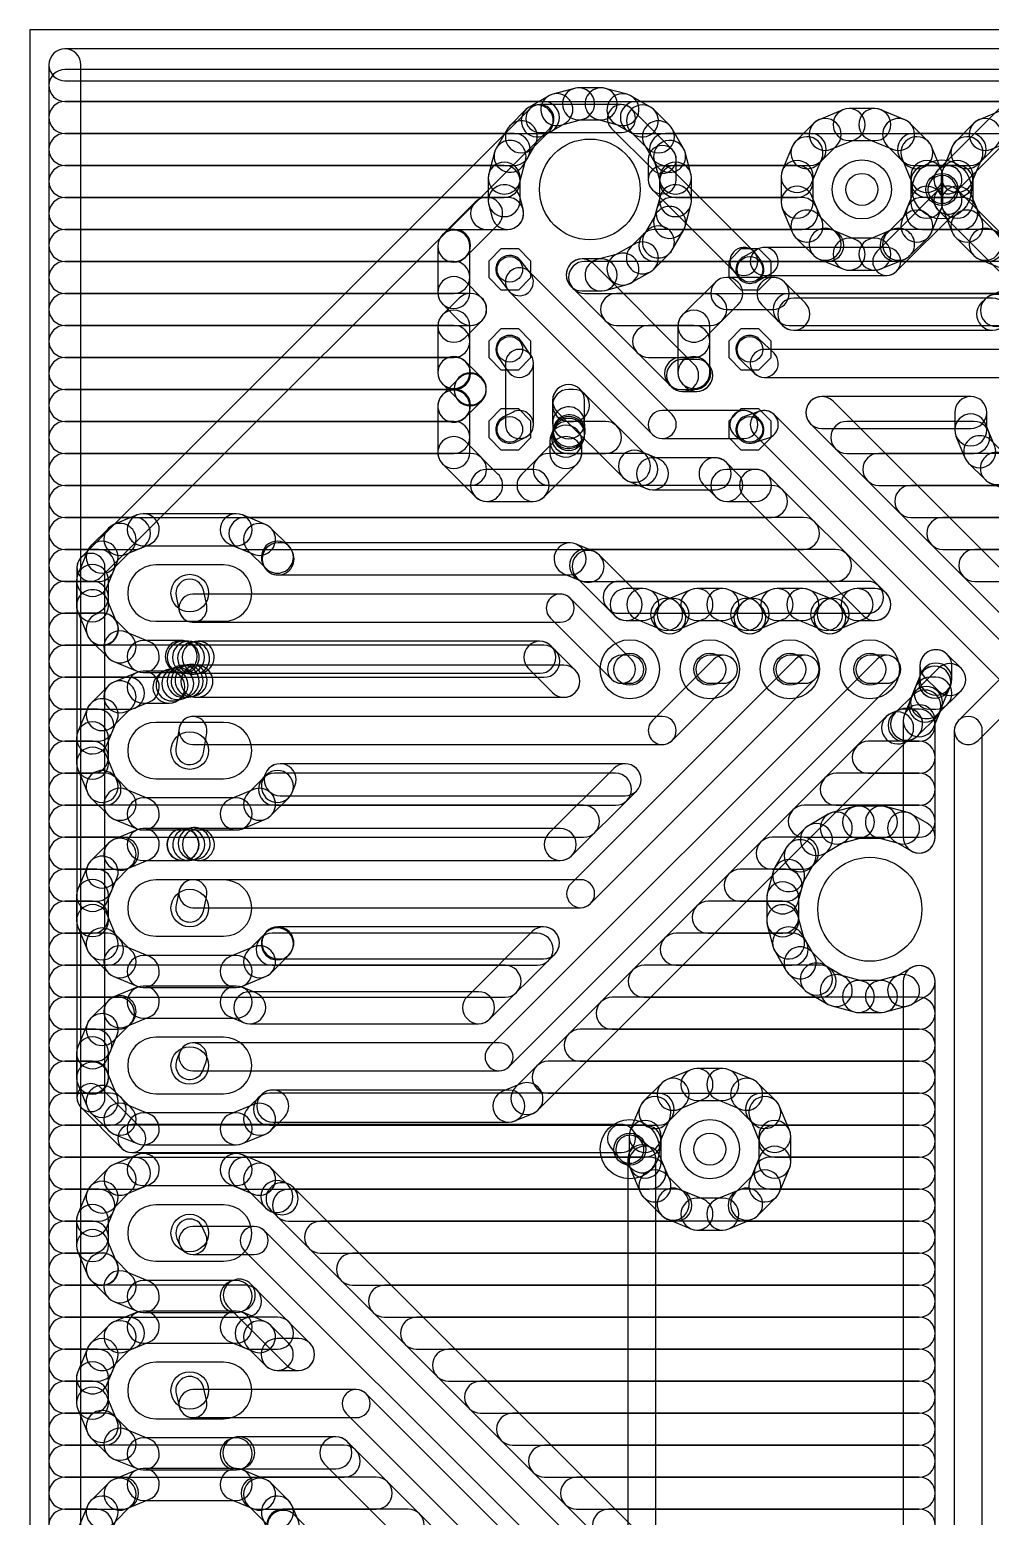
# Model space of a CAD drawing. Extents: x 0 to 108, y 0 to 85.
# Drawn here: x 0 to 30.49, y 37.88 to 85.08 of the extents above; entities that cross this region are included whole.
import ezdxf

# ---------------------------------------------------------------- set-up
doc = ezdxf.new("R2010")
doc.units = 0
for name, color, linetype in [('16', 174, 'CONTINUOUS'), ('17', 94, 'CONTINUOUS'), ('20', 178, 'CONTINUOUS'), ('44', 250, 'CONTINUOUS')]:
    doc.layers.add(name, color=color, linetype=linetype)

# ---------------------------------------------------------------- blocks, each defined once
blk = doc.blocks.new('ROUNDP')
blk.add_circle((0, 0), 0.5)
blk = doc.blocks.new('OCTAGONP')
blk.add_lwpolyline([(-0.5, -0.2071), (-0.5, 0.2071), (-0.2071, 0.5), (0.2071, 0.5), (0.5, 0.2071), (0.5, -0.2071), (0.2071, -0.5), (-0.2071, -0.5)], close=True)
blk = doc.blocks.new('LONGP120')
blk.add_lwpolyline([(-0.6, -0.5), (0.6, -0.5, 1), (0.6, 0.5), (-0.6, 0.5, 1)], format="xyb", close=True)

msp = doc.modelspace()

# ---------------------------------------------------------------- linework, layer by layer
at = {"layer": '16'}
for points in [[(1.6256, 1.1176), (1.6256, 83.9624, 1), (0.6096, 83.9624), (0.6096, 1.1176, 1)], [(1.1176, 83.4544), (106.5024, 83.4544, 1), (106.5024, 84.4704), (1.1176, 84.4704, 1)], [(1.1176, 82.804), (106.5024, 82.804, 1), (106.5024, 83.82), (1.1176, 83.82, 1)], [(17.2907, 83.2183), (16.5996, 83.0331, 1), (16.8625, 82.0517), (17.5537, 82.2369, 1)], [(18.1378, 83.2356), (17.4222, 83.2356, 1), (17.4222, 82.2196), (18.1378, 82.2196, 1)], [(18.9604, 83.0331), (18.2693, 83.2183, 1), (18.0063, 82.2369), (18.6975, 82.0517, 1)], [(1.1176, 81.788), (16.3043, 81.788, 1), (16.3043, 82.804), (1.1176, 82.804, 1)], [(2.2574, 67.6942), (16.5068, 81.9436, 1), (15.8782, 82.5722), (1.6288, 68.3228, 1)], [(15.7521, 82.5438), (15.2462, 82.0379, 1), (15.9646, 81.3194), (16.4706, 81.8254, 1)], [(16.477, 82.9823), (15.8574, 82.6246, 1), (16.3654, 81.7447), (16.985, 82.1025, 1)], [(16.1925, 81.8134), (18.7833, 81.8134, 1), (18.7833, 82.7024), (16.1925, 82.7024, 1)], [(19.7026, 82.6246), (19.083, 82.9823, 1), (18.575, 82.1025), (19.1946, 81.7447, 1)], [(18.469, 81.9436), (19.7644, 80.6482, 1), (20.393, 81.2768), (19.0976, 82.5722, 1)], [(19.2557, 81.788), (91.2343, 81.788, 1), (91.2343, 82.804), (19.2557, 82.804, 1)], [(20.3138, 82.0379), (19.8079, 82.5438, 1), (19.0894, 81.8254), (19.5954, 81.3194, 1)], [(30.7753, 82.5722), (28.8322, 80.6291, 1), (29.4608, 80.0005), (31.4039, 81.9436, 1)], [(15.1654, 81.9326), (14.8077, 81.313, 1), (15.6875, 80.805), (16.0453, 81.4246, 1)], [(20.7523, 81.313), (20.3946, 81.9326, 1), (19.5147, 81.4246), (19.8725, 80.805, 1)], [(24.8914, 82.1134), (24.3126, 81.5346, 1), (25.031, 80.8162), (25.6098, 81.395, 1)], [(25.8124, 82.5367), (25.0562, 82.2235, 1), (25.445, 81.2848), (26.2012, 81.5981, 1)], [(26.8252, 82.5754), (26.0068, 82.5754, 1), (26.0068, 81.5594), (26.8252, 81.5594, 1)], [(27.7758, 82.2235), (27.0196, 82.5367, 1), (26.6308, 81.5981), (27.387, 81.2848, 1)], [(28.5194, 81.5346), (27.9406, 82.1134, 1), (27.2222, 81.395), (27.801, 80.8162, 1)], [(29.9714, 82.1134), (29.3926, 81.5346, 1), (30.111, 80.8162), (30.6898, 81.395, 1)], [(30.8924, 82.5367), (30.1362, 82.2235, 1), (30.525, 81.2848), (31.2812, 81.5981, 1)], [(1.1176, 80.772), (15.3752, 80.772, 1), (15.3752, 81.788), (1.1176, 81.788, 1)], [(20.1848, 80.772), (24.7764, 80.772, 1), (24.7764, 81.788), (20.1848, 81.788, 1)], [(24.2025, 81.3698), (23.8893, 80.6136, 1), (24.8279, 80.2248), (25.1411, 80.981, 1)], [(28.0556, 80.772), (29.8564, 80.772, 1), (29.8564, 81.788), (28.0556, 81.788, 1)], [(28.9427, 80.6136), (28.6295, 81.3698, 1), (27.6908, 80.981), (28.0041, 80.2248, 1)], [(29.2825, 81.3698), (28.9693, 80.6136, 1), (29.9079, 80.2248), (30.2211, 80.981, 1)], [(14.7569, 81.1904), (14.5717, 80.4993, 1), (15.5531, 80.2363), (15.7383, 80.9275, 1)], [(19.6342, 80.9625), (19.6342, 80.3148, 1), (20.5232, 80.3148), (20.5232, 80.9625, 1)], [(20.9883, 80.4993), (20.8031, 81.1904, 1), (19.8217, 80.9275), (20.0069, 80.2363, 1)], [(1.1176, 79.756), (15.0624, 79.756, 1), (15.0624, 80.772), (1.1176, 80.772, 1)], [(14.5544, 80.3678), (14.5544, 79.6522, 1), (15.5704, 79.6522), (15.5704, 80.3678, 1)], [(19.7644, 80.0005), (22.3552, 77.4097, 1), (22.9838, 78.0383), (20.393, 80.6291, 1)], [(21.0056, 79.6522), (21.0056, 80.3678, 1), (19.9896, 80.3678), (19.9896, 79.6522, 1)], [(20.4976, 79.756), (24.3586, 79.756, 1), (24.3586, 80.772), (20.4976, 80.772, 1)], [(23.8506, 80.4192), (23.8506, 79.6008, 1), (24.8666, 79.6008), (24.8666, 80.4192, 1)], [(28.9814, 79.6008), (28.9814, 80.4192, 1), (27.9654, 80.4192), (27.9654, 79.6008, 1)], [(28.4734, 79.756), (29.4386, 79.756, 1), (29.4386, 80.772), (28.4734, 80.772, 1)], [(28.7696, 80.5504), (28.5791, 80.2456, 1), (29.3329, 79.7744), (29.5234, 80.0792, 1)], [(28.9306, 80.4192), (28.9306, 79.6008, 1), (29.9466, 79.6008), (29.9466, 80.4192, 1)], [(29.5351, 79.883), (29.3446, 80.2259, 1), (28.5674, 79.7941), (28.7579, 79.4512, 1)], [(14.5717, 79.5207), (14.68, 79.1165, 1), (15.6614, 79.3795), (15.5531, 79.7837, 1)], [(20.8031, 78.8296), (20.9883, 79.5207, 1), (20.0069, 79.7837), (19.8217, 79.0925, 1)], [(23.8893, 79.4064), (24.2025, 78.6502, 1), (25.1411, 79.039), (24.8279, 79.7952, 1)], [(28.8322, 79.9814), (26.8891, 78.0383, 1), (27.5177, 77.4097), (29.4608, 79.3528, 1)], [(28.6295, 78.6502), (28.9427, 79.4064, 1), (28.0041, 79.7952), (27.6908, 79.039, 1)], [(28.8322, 79.3528), (32.0707, 76.1143, 1), (32.6993, 76.7429), (29.4608, 79.9814, 1)], [(28.9693, 79.4064), (29.2825, 78.6502, 1), (30.2211, 79.039), (29.9079, 79.7952, 1)], [(1.1176, 78.74), (15.1707, 78.74, 1), (15.1707, 79.756), (1.1176, 79.756, 1)], [(14.1443, 79.6072), (13.1028, 78.5657, 1), (13.8212, 77.8473), (14.8627, 78.8888, 1)], [(15.1707, 79.756), (14.5035, 79.756, 1), (14.5035, 78.74), (15.1707, 78.74, 1)], [(20.3946, 78.0874), (20.7523, 78.707, 1), (19.8725, 79.215), (19.5147, 78.5954, 1)], [(20.3893, 78.74), (24.5047, 78.74, 1), (24.5047, 79.756), (20.3893, 79.756, 1)], [(24.3126, 78.4854), (24.8914, 77.9066, 1), (25.6098, 78.625), (25.031, 79.2038, 1)], [(27.9406, 77.9066), (28.5194, 78.4854, 1), (27.801, 79.2038), (27.2222, 78.625, 1)], [(28.3273, 78.74), (29.5847, 78.74, 1), (29.5847, 79.756), (28.3273, 79.756, 1)], [(29.3926, 78.4854), (29.9714, 77.9066, 1), (30.6898, 78.625), (30.111, 79.2038, 1)], [(19.8079, 77.4762), (20.3138, 77.9821, 1), (19.5954, 78.7006), (19.0894, 78.1946, 1)], [(1.1176, 77.724), (13.4875, 77.724, 1), (13.4875, 78.74), (1.1176, 78.74, 1)], [(12.954, 78.2065), (12.954, 76.7335, 1), (13.97, 76.7335), (13.97, 78.2065, 1)], [(19.8453, 77.724), (25.3322, 77.724, 1), (25.3322, 78.74), (19.8453, 78.74, 1)], [(25.0562, 77.7965), (25.8124, 77.4833, 1), (26.2012, 78.4219), (25.445, 78.7351, 1)], [(26.0068, 77.4446), (26.8252, 77.4446, 1), (26.8252, 78.4606), (26.0068, 78.4606, 1)], [(27.0196, 77.4833), (27.7758, 77.7965, 1), (27.387, 78.7351), (26.6308, 78.4219, 1)], [(27.4998, 77.724), (30.4122, 77.724, 1), (30.4122, 78.74), (27.4998, 78.74, 1)], [(30.1362, 77.7965), (30.8924, 77.4833, 1), (31.2812, 78.4219), (30.525, 78.7351, 1)], [(15.8963, 77.3484), (15.5915, 77.7421, 1), (14.8885, 77.1979), (15.1933, 76.8042, 1)], [(18.2693, 76.8017), (18.9604, 76.9869, 1), (18.6975, 77.9683), (18.0063, 77.7831, 1)], [(19.083, 77.0377), (19.7026, 77.3954, 1), (19.1946, 78.2753), (18.575, 77.9175, 1)], [(22.3139, 77.4573), (22.5044, 77.2033, 1), (23.2156, 77.7367), (23.0251, 77.9907, 1)], [(23.1013, 78.1126), (22.6441, 77.8586, 1), (23.0759, 77.0814), (23.5331, 77.3354, 1)], [(27.2034, 78.1685), (23.3172, 78.1685, 1), (23.3172, 77.2795), (27.2034, 77.2795, 1)], [(1.1176, 76.708), (13.462, 76.708, 1), (13.462, 77.724), (1.1176, 77.724, 1)], [(15.2305, 76.762), (19.7644, 72.2281, 1), (20.393, 72.8567), (15.8591, 77.3906, 1)], [(21.085, 74.4637), (17.897, 77.6516, 1), (17.1786, 76.9332), (20.3665, 73.7453, 1)], [(17.5378, 76.7844), (18.1378, 76.7844, 1), (18.1378, 77.8004), (17.5378, 77.8004, 1)], [(17.6142, 76.708), (34.8495, 76.708, 1), (34.8495, 77.724), (17.6142, 77.724, 1)], [(13.1028, 76.3743), (13.6363, 75.8408, 1), (14.3547, 76.5592), (13.8212, 77.0927, 1)], [(21.7643, 77.0672), (20.7228, 76.0257, 1), (21.4412, 75.3073), (22.4827, 76.3488, 1)], [(23.5965, 77.216), (22.1235, 77.216, 1), (22.1235, 76.2), (23.5965, 76.2, 1)], [(24.6161, 76.4068), (23.9557, 77.0672, 1), (23.2373, 76.3488), (23.8977, 75.6884, 1)], [(31.1817, 76.9233), (30.4909, 76.6372, 1), (30.8797, 75.6985), (31.5705, 75.9847, 1)], [(1.1176, 75.692), (13.9955, 75.692, 1), (13.9955, 76.708), (1.1176, 76.708, 1)], [(13.6363, 76.5592), (13.1028, 76.0257, 1), (13.8212, 75.3073), (14.3547, 75.8408, 1)], [(18.6302, 75.692), (21.6155, 75.692, 1), (21.6155, 76.708), (18.6302, 76.708, 1)], [(24.1045, 75.692), (30.7629, 75.692, 1), (30.7629, 76.708), (24.1045, 76.708, 1)], [(30.565, 76.5556), (24.2569, 76.5556, 1), (24.2569, 75.5396), (30.565, 75.5396, 1)], [(30.3261, 76.5271), (30.2058, 76.4068, 1), (30.9243, 75.6884), (31.0445, 75.8086, 1)], [(12.954, 75.6665), (12.954, 74.1935, 1), (13.97, 74.1935), (13.97, 75.6665, 1)], [(20.574, 75.6665), (20.574, 74.1935, 1), (21.59, 74.1935), (21.59, 75.6665, 1)], [(1.1176, 74.676), (13.462, 74.676, 1), (13.462, 75.692), (1.1176, 75.692, 1)], [(19.6462, 74.676), (21.082, 74.676, 1), (21.082, 75.692), (19.6462, 75.692, 1)], [(15.9114, 74.7369), (15.6066, 75.1814, 1), (14.8734, 74.6786), (15.1782, 74.2341, 1)], [(23.6271, 74.8042), (23.1699, 75.2487, 1), (22.5501, 74.6113), (23.0073, 74.1668, 1)], [(1.1176, 73.66), (13.4875, 73.66, 1), (13.4875, 74.676), (1.1176, 74.676, 1)], [(13.1028, 73.8343), (13.6235, 73.3136, 1), (14.3419, 74.032), (13.8212, 74.5527, 1)], [(15.1003, 74.4855), (15.1003, 72.5424, 1), (15.9893, 72.5424), (15.9893, 74.4855, 1)], [(20.6622, 73.66), (21.1075, 73.66, 1), (21.1075, 74.676), (20.6622, 74.676, 1)], [(21.171, 74.6125), (20.7257, 74.6125, 1), (20.7257, 73.5965), (21.171, 73.5965, 1)], [(20.7228, 73.8343), (20.8118, 73.7453, 1), (21.5302, 74.4637), (21.4412, 74.5527, 1)], [(31.0896, 74.93), (23.3172, 74.93, 1), (23.3172, 74.041), (31.0896, 74.041, 1)], [(13.6235, 74.0064), (13.1028, 73.4857, 1), (13.8212, 72.7673), (14.3419, 73.288, 1)], [(13.4747, 73.6728), (13.4747, 73.6472, 1), (14.4907, 73.6472), (14.4907, 73.6728, 1)], [(1.1176, 72.644), (13.4875, 72.644, 1), (13.4875, 73.66), (1.1176, 73.66, 1)], [(17.6149, 72.5978), (17.6149, 73.3051, 1), (16.5989, 73.3051), (16.5989, 72.5978, 1)], [(16.7477, 72.9459), (18.8346, 70.8589, 1), (19.5531, 71.5773), (17.4661, 73.6643, 1)], [(17.1069, 72.644), (17.26, 72.644, 1), (17.26, 73.66), (17.1069, 73.66, 1)], [(12.954, 73.1265), (12.954, 71.6535, 1), (13.97, 71.6535), (13.97, 73.1265, 1)], [(31.6297, 67.1575), (25.5045, 73.2826, 1), (24.7861, 72.5642), (30.9112, 66.4391, 1)], [(25.1453, 72.4154), (29.8704, 72.4154, 1), (29.8704, 73.4314), (25.1453, 73.4314, 1)], [(29.3624, 72.9234), (29.3624, 72.3717, 1), (30.3784, 72.3717), (30.3784, 72.9234, 1)], [(15.346, 72.94), (15.0412, 72.7876, 1), (15.4388, 71.9924), (15.7436, 72.1448, 1)], [(17.4873, 71.8226), (17.5762, 72.0373, 1), (16.6376, 72.4261), (16.5487, 72.2115, 1)], [(17.6317, 72.3792), (17.6136, 72.6339, 1), (16.6002, 72.5618), (16.6183, 72.3072, 1)], [(17.5888, 72.1283), (17.6069, 72.1826, 1), (16.6431, 72.5038), (16.625, 72.4495, 1)], [(17.6149, 72.2317), (17.6149, 72.2889, 1), (16.5989, 72.2889), (16.5989, 72.2317, 1)], [(20.0787, 72.0979), (22.6695, 72.0979, 1), (22.6695, 72.9869), (20.0787, 72.9869, 1)], [(22.3918, 72.1953), (22.5823, 72.0429, 1), (23.1377, 72.7371), (22.9472, 72.8895, 1)], [(23.1766, 72.9641), (22.7194, 72.8117, 1), (23.0006, 71.9683), (23.4578, 72.1207, 1)], [(31.4039, 65.0843), (23.6315, 72.8567, 1), (23.0029, 72.2281), (30.7753, 64.4557, 1)], [(29.4011, 72.1773), (29.6872, 71.4865, 1), (30.6259, 71.8753), (30.3397, 72.5661, 1)], [(1.1176, 71.628), (13.462, 71.628, 1), (13.462, 72.644), (1.1176, 72.644, 1)], [(17.526, 71.6535), (17.526, 72.0171, 1), (16.51, 72.0171), (16.51, 71.6535, 1)], [(17.0673, 71.628), (18.276, 71.628, 1), (18.276, 72.644), (17.0673, 72.644, 1)], [(25.9327, 71.628), (29.968, 71.628, 1), (29.968, 72.644), (25.9327, 72.644, 1)], [(13.1028, 71.2943), (14.1443, 70.2528, 1), (14.8627, 70.9712), (13.8212, 72.0127, 1)], [(16.3357, 70.2528), (17.3772, 71.2943, 1), (16.6588, 72.0127), (15.6173, 70.9712, 1)], [(29.7973, 71.3217), (30.3261, 70.7929, 1), (31.0445, 71.5114), (30.5158, 72.0401, 1)], [(1.1176, 70.612), (13.9955, 70.612, 1), (13.9955, 71.628), (1.1176, 71.628, 1)], [(16.4845, 70.612), (19.4307, 70.612, 1), (19.4307, 71.628), (16.4845, 71.628, 1)], [(18.9994, 70.7488), (19.5736, 70.511, 1), (19.9624, 71.4496), (19.3882, 71.6874, 1)], [(19.768, 70.4723), (21.7552, 70.4723, 1), (21.7552, 71.4883), (19.768, 71.4883, 1)], [(21.396, 70.6211), (21.7643, 70.2528, 1), (22.4827, 70.9712), (22.1144, 71.3395, 1)], [(26.9487, 70.612), (30.7629, 70.612, 1), (30.7629, 71.628), (26.9487, 71.628, 1)], [(30.4909, 70.6828), (30.8888, 70.518, 1), (31.2776, 71.4567), (30.8797, 71.6215, 1)], [(14.5035, 70.104), (15.9765, 70.104, 1), (15.9765, 71.12), (14.5035, 71.12, 1)], [(22.1235, 70.104), (23.0385, 70.104, 1), (23.0385, 71.12), (22.1235, 71.12, 1)], [(22.6792, 70.2528), (26.4639, 66.4682, 1), (27.1823, 67.1866), (23.3977, 70.9712, 1)], [(1.1176, 69.596), (23.5465, 69.596, 1), (23.5465, 70.612), (1.1176, 70.612, 1)], [(27.9647, 69.596), (31.9666, 69.596, 1), (31.9666, 70.612), (27.9647, 70.612, 1)], [(1.1176, 68.58), (3.3277, 68.58, 1), (3.3277, 69.596), (1.1176, 69.596, 1)], [(2.5061, 69.2557), (1.9399, 68.6895, 1), (2.6583, 67.971), (3.2245, 68.5373, 1)], [(3.4108, 69.6723), (2.6709, 69.3658, 1), (3.0597, 68.4272), (3.7996, 68.7336, 1)], [(6.5548, 69.7109), (3.6052, 69.7109, 1), (3.6052, 68.6949), (6.5548, 68.6949, 1)], [(7.4891, 69.3658), (6.7492, 69.6723, 1), (6.3604, 68.7336), (7.1003, 68.4272, 1)], [(6.8323, 68.58), (24.5625, 68.58, 1), (24.5625, 69.596), (6.8323, 69.596, 1)], [(8.2201, 68.6895), (7.6539, 69.2557, 1), (6.9355, 68.5373), (7.5017, 67.971, 1)], [(28.9807, 68.58), (33.247, 68.58, 1), (33.247, 69.596), (28.9807, 69.596, 1)], [(1.1176, 67.564), (2.1921, 67.564, 1), (2.1921, 68.58), (1.1176, 68.58, 1)], [(1.8298, 68.5246), (1.5233, 67.7848, 1), (2.462, 67.396), (2.7684, 68.1358, 1)], [(2.3876, 51.1683), (2.3876, 68.0085, 1), (1.4986, 68.0085), (1.4986, 51.1683, 1)], [(8.353, 68.4696), (8.3302, 68.5246, 1), (7.3916, 68.1358), (7.4144, 68.0808, 1)], [(17.1509, 68.7832), (7.8837, 68.7832, 1), (7.8837, 67.7672), (17.1509, 67.7672, 1)], [(17.9195, 68.5067), (17.3453, 68.7445, 1), (16.9565, 67.8059), (17.5307, 67.5681, 1)], [(17.6415, 67.564), (25.5785, 67.564, 1), (25.5785, 68.58), (17.6415, 68.58, 1)], [(19.2943, 67.1866), (18.0843, 68.3966, 1), (17.3658, 67.6782), (18.5758, 66.4682, 1)], [(29.9967, 67.564), (34.7091, 67.564, 1), (34.7091, 68.58), (29.9967, 68.58, 1)], [(1.4846, 67.5904), (1.4846, 66.7896, 1), (2.5006, 66.7896), (2.5006, 67.5904, 1)], [(1.1176, 66.548), (1.9926, 66.548, 1), (1.9926, 67.564), (1.1176, 67.564, 1)], [(5.6163, 66.8057), (5.5147, 67.2826, 1), (4.6453, 67.0974), (4.7469, 66.6205, 1)], [(18.7064, 66.548), (26.5945, 66.548, 1), (26.5945, 67.564), (18.7064, 67.564, 1)], [(1.5233, 66.5952), (1.8298, 65.8554, 1), (2.7684, 66.2442), (2.462, 66.984, 1)], [(16.8402, 67.1576), (5.1816, 67.1576, 1), (5.1816, 66.2686), (16.8402, 66.2686, 1)], [(19.0976, 65.0843), (17.1545, 67.0274, 1), (16.5259, 66.3988), (18.469, 64.4557, 1)], [(19.4592, 67.3354), (18.935, 67.3354, 1), (18.935, 66.3194), (19.4592, 66.3194, 1)], [(20.4098, 66.9835), (19.6536, 67.2967, 1), (19.2648, 66.3581), (20.021, 66.0448, 1)], [(20.9864, 67.2967), (20.2302, 66.9835, 1), (20.619, 66.0448), (21.3752, 66.3581, 1)], [(21.9992, 67.3354), (21.1808, 67.3354, 1), (21.1808, 66.3194), (21.9992, 66.3194, 1)], [(22.9498, 66.9835), (22.1936, 67.2967, 1), (21.8048, 66.3581), (22.561, 66.0448, 1)], [(23.5264, 67.2967), (22.7702, 66.9835, 1), (23.159, 66.0448), (23.9152, 66.3581, 1)], [(24.5392, 67.3354), (23.7208, 67.3354, 1), (23.7208, 66.3194), (24.5392, 66.3194, 1)], [(25.4898, 66.9835), (24.7336, 67.2967, 1), (24.3448, 66.3581), (25.101, 66.0448, 1)], [(26.0664, 67.2967), (25.3102, 66.9835, 1), (25.699, 66.0448), (26.4552, 66.3581, 1)], [(26.8231, 67.3354), (26.2608, 67.3354, 1), (26.2608, 66.3194), (26.8231, 66.3194, 1)], [(20.6792, 66.7688), (20.5746, 66.8734, 1), (19.8562, 66.155), (19.9608, 66.0504, 1)], [(20.0654, 66.8734), (19.9608, 66.7688, 1), (20.6792, 66.0504), (20.7838, 66.155, 1)], [(23.2192, 66.7688), (23.1146, 66.8734, 1), (22.3962, 66.155), (22.5008, 66.0504, 1)], [(22.6054, 66.8734), (22.5008, 66.7688, 1), (23.2192, 66.0504), (23.3238, 66.155, 1)], [(25.7592, 66.7688), (25.6546, 66.8734, 1), (24.9362, 66.155), (25.0408, 66.0504, 1)], [(25.1454, 66.8734), (25.0408, 66.7688, 1), (25.7592, 66.0504), (25.8638, 66.155, 1)], [(1.1176, 65.532), (2.3088, 65.532, 1), (2.3088, 66.548), (1.1176, 66.548, 1)], [(1.9399, 65.6905), (2.5061, 65.1243, 1), (3.2245, 65.8427), (2.6583, 66.409, 1)], [(2.6709, 65.0142), (3.4108, 64.7077, 1), (3.7996, 65.6464), (3.0597, 65.9528, 1)], [(3.6052, 64.6691), (4.808, 64.6691, 1), (4.808, 65.6851), (3.6052, 65.6851, 1)], [(4.6136, 64.7077), (4.6765, 64.6817, 1), (5.0653, 65.6203), (5.0024, 65.6464, 1)], [(4.8709, 64.643), (5.0384, 64.643, 1), (5.0384, 65.659), (4.8709, 65.659, 1)], [(4.9461, 64.6515), (5.1108, 64.621, 1), (5.2955, 65.6201), (5.1308, 65.6505, 1)], [(5.309, 64.6237), (5.452, 64.6542, 1), (5.2403, 65.6478), (5.0973, 65.6174, 1)], [(5.3461, 64.643), (16.1932, 64.643, 1), (16.1932, 65.659), (5.3461, 65.659, 1)], [(15.8339, 64.7918), (16.596, 64.0298, 1), (17.3144, 64.7482), (16.5524, 65.5102, 1)], [(1.1176, 64.516), (16.3202, 64.516, 1), (16.3202, 65.532), (1.1176, 65.532, 1)], [(26.8891, 65.0843), (14.5828, 52.778, 1), (15.2114, 52.1494), (27.5177, 64.4557, 1)], [(24.2983, 65.0843), (17.1736, 57.9596, 1), (17.8022, 57.331), (24.9269, 64.4557, 1)], [(18.7833, 64.3255), (19.05, 64.3255, 1), (19.05, 65.2145), (18.7833, 65.2145, 1)], [(21.7075, 65.0843), (19.7644, 63.1412, 1), (20.393, 62.5126), (22.3361, 64.4557, 1)], [(22.0218, 65.2145), (21.59, 65.2145, 1), (21.59, 64.3255), (22.0218, 64.3255, 1)], [(24.6126, 65.2145), (24.13, 65.2145, 1), (24.13, 64.3255), (24.6126, 64.3255, 1)], [(27.2034, 65.2145), (26.67, 65.2145, 1), (26.67, 64.3255), (27.2034, 64.3255, 1)], [(29.2735, 64.4593), (29.2735, 64.885, 1), (28.2575, 64.885), (28.2575, 64.4593, 1)], [(28.4063, 64.5258), (28.8451, 64.0869, 1), (29.5635, 64.8054), (29.1247, 65.2442, 1)], [(31.423, 65.0843), (29.4799, 63.1412, 1), (30.1085, 62.5126), (32.0516, 64.4557, 1)], [(3.4108, 64.6723), (2.6709, 64.3658, 1), (3.0597, 63.4272), (3.7996, 63.7336, 1)], [(4.4183, 64.7109), (3.6052, 64.7109, 1), (3.6052, 63.6949), (4.4183, 63.6949, 1)], [(4.2183, 64.6854), (4.1202, 64.6143, 1), (4.7165, 63.7916), (4.8145, 63.8627, 1)], [(4.5802, 64.8116), (4.3984, 64.7681, 1), (4.6344, 63.7799), (4.8162, 63.8234, 1)], [(4.6765, 64.8583), (4.5038, 64.7868, 1), (4.8926, 63.8481), (5.0653, 63.9197, 1)], [(4.9976, 64.897), (4.8709, 64.897, 1), (4.8709, 63.881), (4.9976, 63.881, 1)], [(5.0028, 64.9125), (4.8795, 64.8831, 1), (5.1156, 63.8949), (5.2389, 63.9243, 1)], [(5.3854, 64.8907), (5.2009, 64.9201, 1), (5.0408, 63.9168), (5.2254, 63.8873, 1)], [(16.9552, 64.897), (5.3054, 64.897, 1), (5.3054, 63.881), (16.9552, 63.881, 1)], [(28.8835, 63.4102), (29.1967, 64.1664, 1), (28.2581, 64.5552), (27.9448, 63.799, 1)], [(28.8451, 64.8054), (28.1107, 64.071, 1), (28.8291, 63.3525), (29.5635, 64.0869, 1)], [(29.1967, 64.1729), (29.2348, 64.2649, 1), (28.2962, 64.6537), (28.2581, 64.5617, 1)], [(29.2354, 64.3608), (29.2354, 64.3673, 1), (28.2194, 64.3673), (28.2194, 64.3608, 1)], [(1.1176, 63.5), (3.1345, 63.5, 1), (3.1345, 64.516), (1.1176, 64.516, 1)], [(2.5061, 64.2557), (1.9399, 63.6895, 1), (2.6583, 62.971), (3.2245, 63.5373, 1)], [(28.0006, 63.9062), (27.7628, 63.332, 1), (28.7014, 62.9432), (28.9392, 63.5174, 1)], [(28.5813, 63.5), (28.7662, 63.5, 1), (28.7662, 64.516), (28.5813, 64.516, 1)], [(1.8298, 63.5246), (1.5233, 62.7848, 1), (2.462, 62.396), (2.7684, 63.1358, 1)], [(28.1946, 62.6666), (28.7734, 63.2454, 1), (28.055, 63.9638), (27.4762, 63.385, 1)], [(1.1176, 62.484), (2.159, 62.484, 1), (2.159, 63.5), (1.1176, 63.5, 1)], [(4.7427, 62.8969), (4.6411, 62.26, 1), (5.5189, 62.12), (5.6205, 62.7569, 1)], [(20.0787, 63.2714), (5.1816, 63.2714, 1), (5.1816, 62.3824), (20.0787, 62.3824, 1)], [(16.1412, 50.7802), (27.9094, 62.5485, 1), (27.191, 63.2669), (15.4227, 51.4986, 1)], [(27.7446, 62.4384), (28.0298, 62.5565, 1), (27.641, 63.4952), (27.3558, 63.377, 1)], [(27.7538, 62.484), (28.2321, 62.484, 1), (28.2321, 63.5), (27.7538, 63.5, 1)], [(27.7241, 63.1376), (27.7241, 59.445, 1), (28.7401, 59.445), (28.7401, 63.1376, 1)], [(29.3497, 62.8269), (29.3497, 24.6126, 1), (30.2387, 24.6126), (30.2387, 62.8269, 1)], [(1.4846, 62.5904), (1.4846, 61.7896, 1), (2.5006, 61.7896), (2.5006, 62.5904, 1)], [(1.1176, 61.468), (1.9926, 61.468, 1), (1.9926, 62.484), (1.1176, 62.484, 1)], [(26.6185, 61.468), (28.2321, 61.468, 1), (28.2321, 62.484), (26.6185, 62.484, 1)], [(1.5233, 61.5952), (1.8298, 60.8554, 1), (2.7684, 61.2442), (2.462, 61.984, 1)], [(1.1176, 60.452), (2.3888, 60.452, 1), (2.3888, 61.468), (1.1176, 61.468, 1)], [(1.9399, 60.6905), (2.5061, 60.1243, 1), (3.2245, 60.8427), (2.6583, 61.409, 1)], [(7.6539, 60.1243), (8.2201, 60.6905, 1), (7.5017, 61.409), (6.9355, 60.8427, 1)], [(7.7712, 60.452), (18.5935, 60.452, 1), (18.5935, 61.468), (7.7712, 61.468, 1)], [(8.3302, 60.8554), (8.4193, 61.0704, 1), (7.4807, 61.4592), (7.3916, 61.2442, 1)], [(7.95, 60.7568), (18.8983, 60.7568, 1), (18.8983, 61.7728), (7.95, 61.7728, 1)], [(18.5391, 61.624), (16.4816, 59.5666, 1), (17.2001, 58.8482), (19.2575, 60.9056, 1)], [(25.6025, 60.452), (28.2321, 60.452, 1), (28.2321, 61.468), (25.6025, 61.468, 1)], [(2.6709, 60.0142), (3.4108, 59.7077, 1), (3.7996, 60.6464), (3.0597, 60.9528, 1)], [(6.7492, 59.7077), (7.4891, 60.0142, 1), (7.1003, 60.9528), (6.3604, 60.6464, 1)], [(1.1176, 59.436), (17.5775, 59.436, 1), (17.5775, 60.452), (1.1176, 60.452, 1)], [(3.6052, 59.669), (6.5548, 59.669, 1), (6.5548, 60.6851), (3.6052, 60.6851, 1)], [(24.5865, 59.436), (28.2321, 59.436, 1), (28.2321, 60.452), (24.5865, 60.452, 1)], [(26.174, 60.4093), (25.4699, 60.2206, 1), (25.7328, 59.2392), (26.437, 59.4279, 1)], [(27.0345, 60.4266), (26.3055, 60.4266, 1), (26.3055, 59.4106), (27.0345, 59.4106, 1)], [(27.8701, 60.2206), (27.166, 60.4093, 1), (26.903, 59.4279), (27.6072, 59.2392, 1)], [(25.3474, 60.1699), (24.716, 59.8054, 1), (25.224, 58.9255), (25.8554, 59.29, 1)], [(28.4861, 59.885), (27.9926, 60.1699, 1), (27.4846, 59.29), (27.9781, 59.0051, 1)], [(3.4108, 59.6723), (2.6709, 59.3658, 1), (3.0597, 58.4272), (3.7996, 58.7336, 1)], [(4.8601, 59.7109), (3.6052, 59.7109, 1), (3.6052, 58.6949), (4.8601, 58.6949, 1)], [(4.6764, 59.6767), (4.6657, 59.6723, 1), (5.0546, 58.7336), (5.0653, 58.7381, 1)], [(5.046, 59.7154), (4.8709, 59.7154, 1), (4.8709, 58.6994), (5.046, 58.6994, 1)], [(5.131, 59.738), (4.9585, 59.7078, 1), (5.1335, 58.707), (5.3061, 58.7372, 1)], [(5.4644, 59.7032), (5.3292, 59.7334, 1), (5.1079, 58.7418), (5.2431, 58.7116, 1)], [(16.8409, 59.7154), (5.3538, 59.7154, 1), (5.3538, 58.6994), (16.8409, 58.6994, 1)], [(24.6108, 59.7246), (24.0954, 59.2092, 1), (24.8138, 58.4907), (25.3292, 59.0062, 1)], [(1.1176, 58.42), (2.9414, 58.42, 1), (2.9414, 59.436), (1.1176, 59.436, 1)], [(2.5061, 59.2557), (1.9399, 58.6895, 1), (2.6583, 57.971), (3.2245, 58.5373, 1)], [(23.5705, 58.42), (24.5326, 58.42, 1), (24.5326, 59.436), (23.5705, 59.436, 1)], [(24.0146, 59.104), (23.6501, 58.4726, 1), (24.53, 57.9646), (24.8945, 58.596, 1)], [(1.8298, 58.5246), (1.5233, 57.7848, 1), (2.462, 57.396), (2.7684, 58.1358, 1)], [(23.5994, 58.3501), (23.4107, 57.646, 1), (24.3921, 57.383), (24.5808, 58.0872, 1)], [(1.1176, 57.404), (2.1258, 57.404, 1), (2.1258, 58.42), (1.1176, 58.42, 1)], [(1.4846, 57.5904), (1.4846, 56.7896, 1), (2.5006, 56.7896), (2.5006, 57.5904, 1)], [(4.7478, 57.7421), (4.6462, 57.2868, 1), (5.5138, 57.0932), (5.6154, 57.5485, 1)], [(17.4879, 58.0898), (5.1816, 58.0898, 1), (5.1816, 57.2008), (17.4879, 57.2008, 1)], [(22.5545, 57.404), (24.0079, 57.404, 1), (24.0079, 58.42), (22.5545, 58.42, 1)], [(23.3934, 57.5145), (23.3934, 56.7855, 1), (24.4094, 56.7855), (24.4094, 57.5145, 1)], [(1.1176, 56.388), (1.9926, 56.388, 1), (1.9926, 57.404), (1.1176, 57.404, 1)], [(1.5233, 56.5952), (1.8298, 55.8554, 1), (2.7684, 56.2442), (2.462, 56.984, 1)], [(21.5385, 56.388), (23.9014, 56.388, 1), (23.9014, 57.404), (21.5385, 57.404, 1)], [(23.4107, 56.654), (23.5994, 55.9499, 1), (24.5808, 56.2128), (24.3921, 56.917, 1)], [(1.1176, 55.372), (2.4688, 55.372, 1), (2.4688, 56.388), (1.1176, 56.388, 1)], [(1.9399, 55.6905), (2.5061, 55.1243, 1), (3.2245, 55.8427), (2.6583, 56.409, 1)], [(7.6539, 55.1243), (8.2201, 55.6905, 1), (7.5017, 56.409), (6.9355, 55.8427, 1)], [(7.6912, 55.372), (16.1043, 55.372, 1), (16.1043, 56.388), (7.6912, 56.388, 1)], [(8.3302, 55.8554), (8.3441, 55.8888, 1), (7.4054, 56.2776), (7.3916, 56.2441, 1)], [(7.8748, 55.5752), (16.3075, 55.5752, 1), (16.3075, 56.5912), (7.8748, 56.5912, 1)], [(15.9483, 56.4424), (13.8908, 54.385, 1), (14.6093, 53.6666), (16.6667, 55.724, 1)], [(20.5225, 55.372), (24.2063, 55.372, 1), (24.2063, 56.388), (20.5225, 56.388, 1)], [(23.6501, 55.8274), (24.0146, 55.196, 1), (24.8945, 55.704), (24.53, 56.3354, 1)], [(2.6709, 55.0142), (3.4108, 54.7077, 1), (3.7996, 55.6464), (3.0597, 55.9528, 1)], [(6.7492, 54.7077), (7.4891, 55.0142, 1), (7.1003, 55.9528), (6.3604, 55.6464, 1)], [(24.0954, 55.0908), (24.6108, 54.5754, 1), (25.3292, 55.2938), (24.8138, 55.8092, 1)], [(1.1176, 54.356), (15.0883, 54.356, 1), (15.0883, 55.372), (1.1176, 55.372, 1)], [(3.6052, 54.669), (6.5548, 54.669, 1), (6.5548, 55.6851), (3.6052, 55.6851, 1)], [(19.5065, 54.356), (25.0923, 54.356, 1), (25.0923, 55.372), (19.5065, 55.372, 1)], [(24.716, 54.4946), (25.3474, 54.1301, 1), (25.8554, 55.01), (25.224, 55.3745, 1)], [(27.9926, 54.1301), (28.4861, 54.415, 1), (27.9781, 55.2949), (27.4846, 55.01, 1)], [(27.7241, 54.855), (27.7241, 25.9519, 1), (28.7401, 25.9519), (28.7401, 54.855, 1)], [(25.4699, 54.0794), (26.174, 53.8907, 1), (26.437, 54.8721), (25.7328, 55.0608, 1)], [(26.3055, 53.8734), (27.0345, 53.8734, 1), (27.0345, 54.8894), (26.3055, 54.8894, 1)], [(27.166, 53.8907), (27.8701, 54.0794, 1), (27.6072, 55.0608), (26.903, 54.8721, 1)], [(1.1176, 53.34), (2.8168, 53.34, 1), (2.8168, 54.356), (1.1176, 54.356, 1)], [(2.5061, 54.2557), (1.9399, 53.6895, 1), (2.6583, 52.971), (3.2245, 53.5373, 1)], [(3.4108, 54.6723), (2.6709, 54.3658, 1), (3.0597, 53.4272), (3.7996, 53.7336, 1)], [(6.5548, 54.7109), (3.6052, 54.7109, 1), (3.6052, 53.6949), (6.5548, 53.6949, 1)], [(7.1769, 54.4951), (6.7492, 54.6723, 1), (6.3604, 53.7336), (6.7881, 53.5565, 1)], [(14.2501, 54.5338), (6.9825, 54.5338, 1), (6.9825, 53.5178), (14.2501, 53.5178, 1)], [(18.4905, 53.34), (28.2321, 53.34, 1), (28.2321, 54.356), (18.4905, 54.356, 1)], [(1.8298, 53.5246), (1.5233, 52.7848, 1), (2.462, 52.396), (2.7684, 53.1358, 1)], [(1.1176, 52.324), (2.0927, 52.324, 1), (2.0927, 53.34), (1.1176, 53.34, 1)], [(1.4846, 52.5904), (1.4846, 51.7896, 1), (2.5006, 51.7896), (2.5006, 52.5904, 1)], [(4.7649, 52.6184), (4.6633, 52.3447, 1), (5.4967, 52.0353), (5.5983, 52.309, 1)], [(14.8971, 52.9082), (5.1816, 52.9082, 1), (5.1816, 52.0192), (14.8971, 52.0192, 1)], [(17.4745, 52.324), (28.2321, 52.324, 1), (28.2321, 53.34), (17.4745, 53.34, 1)], [(1.1176, 51.308), (1.9926, 51.308, 1), (1.9926, 52.324), (1.1176, 52.324, 1)], [(1.5233, 51.5952), (1.8298, 50.8554, 1), (2.7684, 51.2442), (2.462, 51.984, 1)], [(16.4585, 51.308), (28.2321, 51.308, 1), (28.2321, 52.324), (16.4585, 52.324, 1)], [(20.9864, 52.0567), (20.2302, 51.7435, 1), (20.619, 50.8048), (21.3752, 51.1181, 1)], [(21.9992, 52.0954), (21.1808, 52.0954, 1), (21.1808, 51.0794), (21.9992, 51.0794, 1)], [(22.9498, 51.7435), (22.1936, 52.0567, 1), (21.8048, 51.1181), (22.561, 50.8048, 1)], [(3.5528, 50.1872), (2.2574, 51.4826, 1), (1.6288, 50.854), (2.9242, 49.5586, 1)], [(1.9399, 50.6905), (2.5061, 50.1243, 1), (3.2245, 50.8427), (2.6583, 51.409, 1)], [(15.4022, 50.4323), (15.9764, 50.6701, 1), (15.5876, 51.6087), (15.0134, 51.3709, 1)], [(20.0654, 51.6334), (19.4866, 51.0546, 1), (20.205, 50.3362), (20.7838, 50.915, 1)], [(23.6934, 51.0546), (23.1146, 51.6334, 1), (22.3962, 50.915), (22.975, 50.3362, 1)], [(1.1176, 50.292), (2.5488, 50.292, 1), (2.5488, 51.308), (1.1176, 51.308, 1)], [(2.6709, 50.0142), (3.4108, 49.7077, 1), (3.7996, 50.6464), (3.0597, 50.9528, 1)], [(6.7492, 49.7077), (7.4891, 50.0142, 1), (7.1003, 50.9528), (6.3604, 50.6464, 1)], [(7.6539, 50.1243), (8.072, 50.5424, 1), (7.3535, 51.2608), (6.9355, 50.8427, 1)], [(7.6112, 50.292), (19.9504, 50.292, 1), (19.9504, 51.308), (7.6112, 51.308, 1)], [(7.7128, 50.3936), (15.2078, 50.3936, 1), (15.2078, 51.4096), (7.7128, 51.4096, 1)], [(19.3765, 50.8898), (19.0633, 50.1336, 1), (20.0019, 49.7448), (20.3151, 50.501, 1)], [(23.2296, 50.292), (28.2321, 50.292, 1), (28.2321, 51.308), (23.2296, 51.308, 1)], [(24.1167, 50.1336), (23.8035, 50.8898, 1), (22.8648, 50.501), (23.1781, 49.7448, 1)], [(3.6052, 49.669), (6.5548, 49.669, 1), (6.5548, 50.6851), (3.6052, 50.6851, 1)], [(1.1176, 49.276), (19.5326, 49.276, 1), (19.5326, 50.292), (1.1176, 50.292, 1)], [(18.7833, 50.3174), (3.2385, 50.3174, 1), (3.2385, 49.4284), (18.7833, 49.4284, 1)], [(18.4324, 49.6), (18.6991, 49.2571, 1), (19.4009, 49.8029), (19.1342, 50.1458, 1)], [(19.0246, 49.9392), (19.0246, 49.1208, 1), (20.0406, 49.1208), (20.0406, 49.9392, 1)], [(24.1554, 49.1208), (24.1554, 49.9392, 1), (23.1394, 49.9392), (23.1394, 49.1208, 1)], [(23.6474, 49.276), (28.2321, 49.276, 1), (28.2321, 50.292), (23.6474, 50.292, 1)], [(19.7087, 49.5723), (19.3277, 49.8771, 1), (18.7723, 49.1829), (19.1533, 48.8781, 1)], [(19.8755, 36.2712), (19.8755, 49.2252, 1), (18.9865, 49.2252), (18.9865, 36.2712, 1)], [(19.0633, 48.9264), (19.3765, 48.1702, 1), (20.3151, 48.559), (20.0019, 49.3152, 1)], [(23.8035, 48.1702), (24.1167, 48.9264, 1), (23.1781, 49.3152), (22.8648, 48.559, 1)], [(1.1176, 48.26), (3.3277, 48.26, 1), (3.3277, 49.276), (1.1176, 49.276, 1)], [(3.4108, 49.3523), (2.6709, 49.0458, 1), (3.0597, 48.1072), (3.7996, 48.4136, 1)], [(6.5548, 49.3909), (3.6052, 49.3909, 1), (3.6052, 48.3749), (6.5548, 48.3749, 1)], [(7.4891, 49.0458), (6.7492, 49.3523, 1), (6.3604, 48.4136), (7.1003, 48.1072, 1)], [(6.8323, 48.26), (19.6787, 48.26, 1), (19.6787, 49.276), (6.8323, 49.276, 1)], [(23.5013, 48.26), (28.2321, 48.26, 1), (28.2321, 49.276), (23.5013, 49.276, 1)], [(2.5061, 48.9357), (1.9399, 48.3695, 1), (2.6583, 47.651), (3.2245, 48.2173, 1)], [(8.203, 48.3865), (7.6539, 48.9357, 1), (6.9355, 48.2173), (7.4846, 47.6681, 1)], [(19.4866, 48.0054), (20.0654, 47.4266, 1), (20.7838, 48.145), (20.205, 48.7238, 1)], [(23.1146, 47.4266), (23.6934, 48.0054, 1), (22.975, 48.7238), (22.3962, 48.145, 1)], [(1.1176, 47.244), (2.1921, 47.244, 1), (2.1921, 48.26), (1.1176, 48.26, 1)], [(1.8298, 48.2046), (1.5233, 47.4648, 1), (2.462, 47.076), (2.7684, 47.8158, 1)], [(8.204, 48.428), (8.0382, 48.4967, 1), (7.6494, 47.558), (7.8152, 47.4893, 1)], [(25.209, 31.4777), (8.3688, 48.3179, 1), (7.6503, 47.5995), (24.4905, 30.7593, 1)], [(8.2162, 47.244), (20.5062, 47.244, 1), (20.5062, 48.26), (8.2162, 48.26, 1)], [(20.2302, 47.3165), (20.9864, 47.0033, 1), (21.3752, 47.9419), (20.619, 48.2551, 1)], [(22.1936, 47.0033), (22.9498, 47.3165, 1), (22.561, 48.2551), (21.8048, 47.9419, 1)], [(22.6738, 47.244), (28.2321, 47.244, 1), (28.2321, 48.26), (22.6738, 48.26, 1)], [(1.4846, 47.2704), (1.4846, 46.4696, 1), (2.5006, 46.4696), (2.5006, 47.2704, 1)], [(21.1808, 46.9646), (21.9992, 46.9646, 1), (21.9992, 47.9806), (21.1808, 47.9806, 1)], [(1.1176, 46.228), (1.9926, 46.228, 1), (1.9926, 47.244), (1.1176, 47.244, 1)], [(5.5898, 46.8104), (5.4882, 47.046, 1), (4.6718, 46.694), (4.7734, 46.4584, 1)], [(9.2322, 46.228), (28.2321, 46.228, 1), (28.2321, 47.244), (9.2322, 47.244, 1)], [(1.5233, 46.2752), (1.8298, 45.5354, 1), (2.7684, 45.9242), (2.462, 46.664, 1)], [(7.1247, 47.0789), (5.1816, 47.0789, 1), (5.1816, 46.1899), (7.1247, 46.1899, 1)], [(24.2792, 30.1085), (7.439, 46.9487, 1), (6.8104, 46.3201), (23.6506, 29.4799, 1)], [(1.1176, 45.212), (2.3088, 45.212, 1), (2.3088, 46.228), (1.1176, 46.228, 1)], [(1.9399, 45.3705), (2.5061, 44.8043, 1), (3.2245, 45.5227), (2.6583, 46.089, 1)], [(10.2482, 45.212), (28.2321, 45.212, 1), (28.2321, 46.228), (10.2482, 46.228, 1)], [(2.6709, 44.6942), (3.4108, 44.3877, 1), (3.7996, 45.3264), (3.0597, 45.6328, 1)], [(3.6052, 44.349), (6.5548, 44.349, 1), (6.5548, 45.3651), (3.6052, 45.3651, 1)], [(6.7492, 44.3877), (6.8469, 44.4282, 1), (6.4581, 45.3668), (6.3604, 45.3264, 1)], [(6.2933, 44.5383), (8.1759, 42.6557, 1), (8.8943, 43.3741), (7.0117, 45.2567, 1)], [(1.1176, 44.196), (6.846, 44.196, 1), (6.846, 45.212), (1.1176, 45.212, 1)], [(11.2642, 44.196), (28.2321, 44.196, 1), (28.2321, 45.212), (11.2642, 45.212, 1)], [(3.4108, 44.3523), (2.6709, 44.0458, 1), (3.0597, 43.1072), (3.7996, 43.4136, 1)], [(6.5548, 44.3909), (3.6052, 44.3909, 1), (3.6052, 43.3749), (6.5548, 43.3749, 1)], [(7.4891, 44.0458), (6.7492, 44.3523, 1), (6.3604, 43.4136), (7.1003, 43.1072, 1)], [(1.1176, 43.18), (3.1345, 43.18, 1), (3.1345, 44.196), (1.1176, 44.196, 1)], [(2.5061, 43.9357), (1.9399, 43.3695, 1), (2.6583, 42.651), (3.2245, 43.2173, 1)], [(7.0255, 43.18), (7.862, 43.18, 1), (7.862, 44.196), (7.0255, 44.196, 1)], [(8.2155, 43.3741), (7.6539, 43.9357, 1), (6.9355, 43.2173), (7.497, 42.6557, 1)], [(12.2802, 43.18), (28.2321, 43.18, 1), (28.2321, 44.196), (12.2802, 44.196, 1)], [(1.8298, 43.2046), (1.5233, 42.4648, 1), (2.462, 42.076), (2.7684, 42.8158, 1)], [(8.5351, 43.5229), (7.8563, 43.5229, 1), (7.8563, 42.5069), (8.5351, 42.5069, 1)], [(1.1176, 42.164), (2.159, 42.164, 1), (2.159, 43.18), (1.1176, 43.18, 1)], [(13.2962, 42.164), (28.2321, 42.164, 1), (28.2321, 43.18), (13.2962, 43.18, 1)], [(1.4846, 42.2704), (1.4846, 41.4696, 1), (2.5006, 41.4696), (2.5006, 42.2704, 1)], [(1.1176, 41.148), (1.9926, 41.148, 1), (1.9926, 42.164), (1.1176, 42.164, 1)], [(5.6135, 41.558), (5.5119, 41.9752, 1), (4.6481, 41.7648), (4.7497, 41.3476, 1)], [(14.3122, 41.148), (28.2321, 41.148, 1), (28.2321, 42.164), (14.3122, 42.164, 1)], [(1.5233, 41.2752), (1.8298, 40.5354, 1), (2.7684, 40.9242), (2.462, 41.664, 1)], [(10.3632, 41.8973), (5.1816, 41.8973, 1), (5.1816, 41.0083), (10.3632, 41.0083, 1)], [(21.6884, 30.7562), (10.6775, 41.7671, 1), (10.0489, 41.1385), (21.0598, 30.1276, 1)], [(1.1176, 40.132), (2.3888, 40.132, 1), (2.3888, 41.148), (1.1176, 41.148, 1)], [(1.9399, 40.3705), (2.5061, 39.8043, 1), (3.2245, 40.5227), (2.6583, 41.089, 1)], [(15.3282, 40.132), (28.2321, 40.132, 1), (28.2321, 41.148), (15.3282, 41.148, 1)], [(2.6709, 39.6942), (3.4108, 39.3877, 1), (3.7996, 40.3264), (3.0597, 40.6328, 1)], [(1.1176, 39.116), (9.9829, 39.116, 1), (9.9829, 40.132), (1.1176, 40.132, 1)], [(3.6052, 39.349), (6.5548, 39.349, 1), (6.5548, 40.3651), (3.6052, 40.3651, 1)], [(6.7492, 39.3877), (6.8305, 39.4214, 1), (6.4417, 40.36), (6.3604, 40.3264, 1)], [(6.6361, 39.3827), (9.7162, 39.3827, 1), (9.7162, 40.3987), (6.6361, 40.3987, 1)], [(9.3569, 39.5315), (15.0152, 33.8732, 1), (15.7337, 34.5916), (10.0754, 40.2499, 1)], [(16.3442, 39.116), (28.2321, 39.116, 1), (28.2321, 40.132), (16.3442, 40.132, 1)], [(3.4108, 39.3523), (2.6709, 39.0458, 1), (3.0597, 38.1072), (3.7996, 38.4136, 1)], [(6.5548, 39.3909), (3.6052, 39.3909, 1), (3.6052, 38.3749), (6.5548, 38.3749, 1)], [(7.4891, 39.0458), (6.7492, 39.3523, 1), (6.3604, 38.4136), (7.1003, 38.1072, 1)], [(1.1176, 38.1), (2.9414, 38.1, 1), (2.9414, 39.116), (1.1176, 39.116, 1)], [(2.5061, 38.9357), (1.9399, 38.3695, 1), (2.6583, 37.651), (3.2245, 38.2173, 1)], [(7.2186, 38.1), (10.9989, 38.1, 1), (10.9989, 39.116), (7.2186, 39.116, 1)], [(8.2201, 38.3695), (7.6539, 38.9357, 1), (6.9355, 38.2173), (7.5017, 37.651, 1)], [(17.3602, 38.1), (28.2321, 38.1, 1), (28.2321, 39.116), (17.3602, 39.116, 1)], [(1.8298, 38.2046), (1.5233, 37.4648, 1), (2.462, 37.076), (2.7684, 37.8158, 1)], [(8.5184, 37.7504), (8.3302, 38.2046, 1), (7.3916, 37.8158), (7.5798, 37.3615, 1)], [(1.1176, 37.084), (2.1258, 37.084, 1), (2.1258, 38.1), (1.1176, 38.1, 1)], [(8.0342, 37.084), (12.0149, 37.084, 1), (12.0149, 38.1), (8.0342, 38.1, 1)], [(14.1516, 32.1718), (8.4083, 37.9152, 1), (7.6899, 37.1967), (13.4332, 31.4534, 1)], [(18.3762, 37.084), (28.2321, 37.084, 1), (28.2321, 38.1), (18.3762, 38.1, 1)]]:
    msp.add_lwpolyline(points, format="xyb", close=True, dxfattribs=at)
at = {"layer": '20'}
for p, q in [((107.62, 85.08), (0, 85.08)), ((0, 85.08), (0, 0))]:
    msp.add_line(p, q, dxfattribs=at)
for centre, radius in [((17.78, 80.01), 1.6), ((26.67, 57.15), 1.651)]:
    msp.add_circle(centre, radius, dxfattribs=at)
at = {"layer": '44'}
for centre, radius in [((26.416, 80.01), 0.508), ((28.956, 80.01), 0.508), ((15.24, 77.47), 0.4064), ((22.86, 77.47), 0.4064), ((15.24, 74.93), 0.4064), ((22.86, 74.93), 0.4064), ((15.24, 72.39), 0.4064), ((22.86, 72.39), 0.4064), ((5.08, 67.19), 0.5969), ((19.05, 64.77), 0.508), ((21.59, 64.77), 0.508), ((24.13, 64.77), 0.508), ((26.67, 64.77), 0.508), ((5.08, 62.19), 0.5969), ((5.08, 57.19), 0.5969), ((5.08, 52.19), 0.5969), ((19.05, 49.53), 0.508), ((21.59, 49.53), 0.508), ((5.08, 46.87), 0.5969), ((5.08, 41.87), 0.5969)]:
    msp.add_circle(centre, radius, dxfattribs=at)

# ---------------------------------------------------------------- block references
at = {"layer": '17'}
for name, p, xscale, yscale, rotation in [('ROUNDP', (26.416, 80.01), 1.8796, 1.8796, 90), ('ROUNDP', (28.956, 80.01), 1.8796, 1.8796, 90), ('OCTAGONP', (15.24, 77.47), 1.3208, 1.3208, 180), ('OCTAGONP', (22.86, 77.47), 1.3208, 1.3208, 180), ('OCTAGONP', (15.24, 74.93), 1.3208, 1.3208, 180), ('OCTAGONP', (22.86, 74.93), 1.3208, 1.3208, 180), ('LONGP120', (5.08, 67.19), 1.7907, 1.7907, 180), ('LONGP120', (5.08, 62.19), 1.7907, 1.7907, 180), ('LONGP120', (5.08, 57.19), 1.7907, 1.7907, 180), ('LONGP120', (5.08, 52.19), 1.7907, 1.7907, 180)]:
    msp.add_blockref(name, p, dxfattribs=dict(at, xscale=xscale, yscale=yscale, rotation=rotation))
for name, p, xscale, yscale in [('OCTAGONP', (15.24, 72.39), 1.3208, 1.3208), ('OCTAGONP', (22.86, 72.39), 1.3208, 1.3208), ('ROUNDP', (19.05, 64.77), 1.8796, 1.8796), ('ROUNDP', (21.59, 64.77), 1.8796, 1.8796), ('ROUNDP', (24.13, 64.77), 1.8796, 1.8796), ('ROUNDP', (26.67, 64.77), 1.8796, 1.8796), ('ROUNDP', (19.05, 49.53), 1.8796, 1.8796), ('ROUNDP', (21.59, 49.53), 1.8796, 1.8796), ('LONGP120', (5.08, 46.87), 1.7907, 1.7907), ('LONGP120', (5.08, 41.87), 1.7907, 1.7907)]:
    msp.add_blockref(name, p, dxfattribs=dict(at, xscale=xscale, yscale=yscale))

doc.saveas('drawing.dxf')
